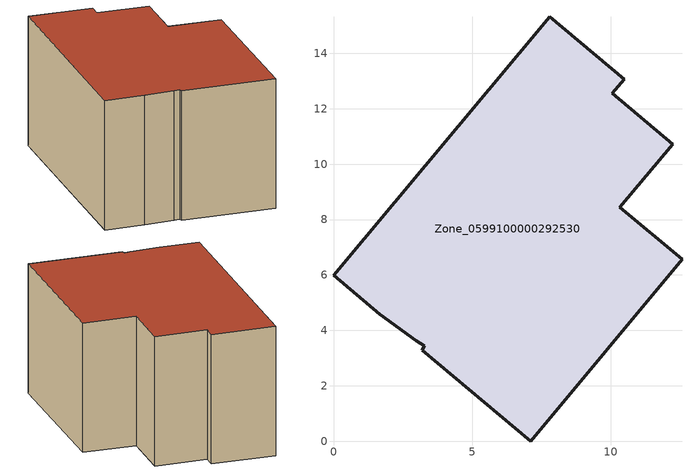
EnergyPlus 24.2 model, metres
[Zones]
Zone_0599100000292530
 floor ground (C_G): 0,5.98 7.81,15.32 10.49,13.07 10.07,12.56 12.24,10.72 10.34,8.45 12.58,6.57 7.11,0 3.21,3.29 3.28,3.45 2.98,3.62 1.67,4.58 z0
 wall outside (C_F): 12.24,10.72 10.07,12.56 10.49,13.07 7.81,15.32 0,5.98 1.67,4.58 2.98,3.62 3.28,3.45 3.21,3.29 7.11,0 12.58,6.57 10.34,8.45 12.24,10.72 z0:7.2
 roof outside (C_R): 2.98,3.62 3.28,3.45 3.21,3.29 7.11,0 12.58,6.57 10.34,8.45 12.24,10.72 10.07,12.56 10.49,13.07 7.81,15.32 0,5.98 1.67,4.58 z7.2
[BUILDING]
Pand.0599100000292530: North Axis=0; Terrain=City; Loads Convergence Tolerance Value=0.04; Temperature Convergence Tolerance Value=0.4; Solar Distribution=FullExterior; Maximum Number of Warmup Days=25; Minimum Number of Warmup Days=1
[Site:Location]
Rotterdam.The.Hague.AP_ZH_NLD Design_Conditions: Latitude=51.96; Longitude=4.45; Time Zone=1; Elevation=-4.5
[SITE:GROUNDTEMPERATURE:BUILDINGSURFACE]
18, 18, 18, 18, 18, 18, 18, 18, 18, 18, 18, 18
[MATERIAL] Thermal Absorptance=0.9; Solar Absorptance=0.7; Visible Absorptance=0.7
Name | Roughness | Thickness | Conductivity | Density | Specific Heat
G.TC.1946-1964 | MediumSmooth | 0.15 | 1 | 540 | 1210
F.TC.1946-1964 | Rough | 0.3 | 0.857143 | 1920 | 840
R.TC.1946-1964 | MediumRough | 0.2 | 0.235294 | 1500 | 1000
[CONSTRUCTION]
C_G: G.TC.1946-1964
C_F: F.TC.1946-1964
C_R: R.TC.1946-1964
[ZONE]
Zone_0599100000292530: Type=1; Multiplier=1; Ceiling Height=Autocalculate; Volume=Autocalculate; Floor Area=autocalculate; Part of Total Floor Area=Yes
[ZONEINFILTRATION:DESIGNFLOWRATE]
Infil_Zone_0599100000292530: Zone or ZoneList or Space or SpaceList=Zone_0599100000292530; Schedule=AlwaysOn; Design Flow Rate Calculation Method=Flow/Area; Flow Rate per Floor Area=0.003; Constant Term Coefficient=1; Temperature Term Coefficient=0; Velocity Term Coefficient=0; Velocity Squared Term Coefficient=0
[HVACTEMPLATE:ZONE:IDEALLOADSAIRSYSTEM]
Zone_0599100000292530: Maximum Heating Supply Air Temperature=50; Minimum Cooling Supply Air Temperature=13; Maximum Heating Supply Air Humidity Ratio=0.0156; Minimum Cooling Supply Air Humidity Ratio=0.0077; Heating Limit=NoLimit; Cooling Limit=NoLimit; Dehumidification Control Type=ConstantSensibleHeatRatio; Cooling Sensible Heat Ratio=0.7; Dehumidification Setpoint=60; Humidification Control Type=None; Humidification Setpoint=30; Outdoor Air Method=None; Outdoor Air Flow Rate per Person=0.00944; Outdoor Air Flow Rate per Zone Floor Area=0; Outdoor Air Flow Rate per Zone=0; Demand Controlled Ventilation Type=None; Outdoor Air Economizer Type=NoEconomizer; Heat Recovery Type=None; Sensible Heat Recovery Effectiveness=0.7; Latent Heat Recovery Effectiveness=0.65
[ZONECONTROL:THERMOSTAT]
ThermostatControl_Zone_0599100000292530: Zone or ZoneList=Zone_0599100000292530; Control Type Schedule=DualSetpointControlType; Control 1=Thermostat_Zone_0599100000292530; Temperature Difference Between Cutout And Setpoint=0
[THERMOSTATSETPOINT:DUALSETPOINT]
Thermostat_Zone_0599100000292530: Heating Setpoint Temperature Schedule=HeatingSetpoint_Zone_0599100000292530; Cooling Setpoint Temperature Schedule=CoolingSetpoint_Zone_0599100000292530
[SCHEDULE:COMPACT]
HeatingSetpoint_Zone_0599100000292530: Through: 12/31, For: AllDays, Until: 24:00, 21
CoolingSetpoint_Zone_0599100000292530: Through: 12/31, For: AllDays, Until: 24:00, 24
DualSetpointControlType: Through: 12/31, For: AllDays, Until: 24:00, 4
AlwaysOn: Through: 12/31, For: AllDays, Until: 24:00, 1
